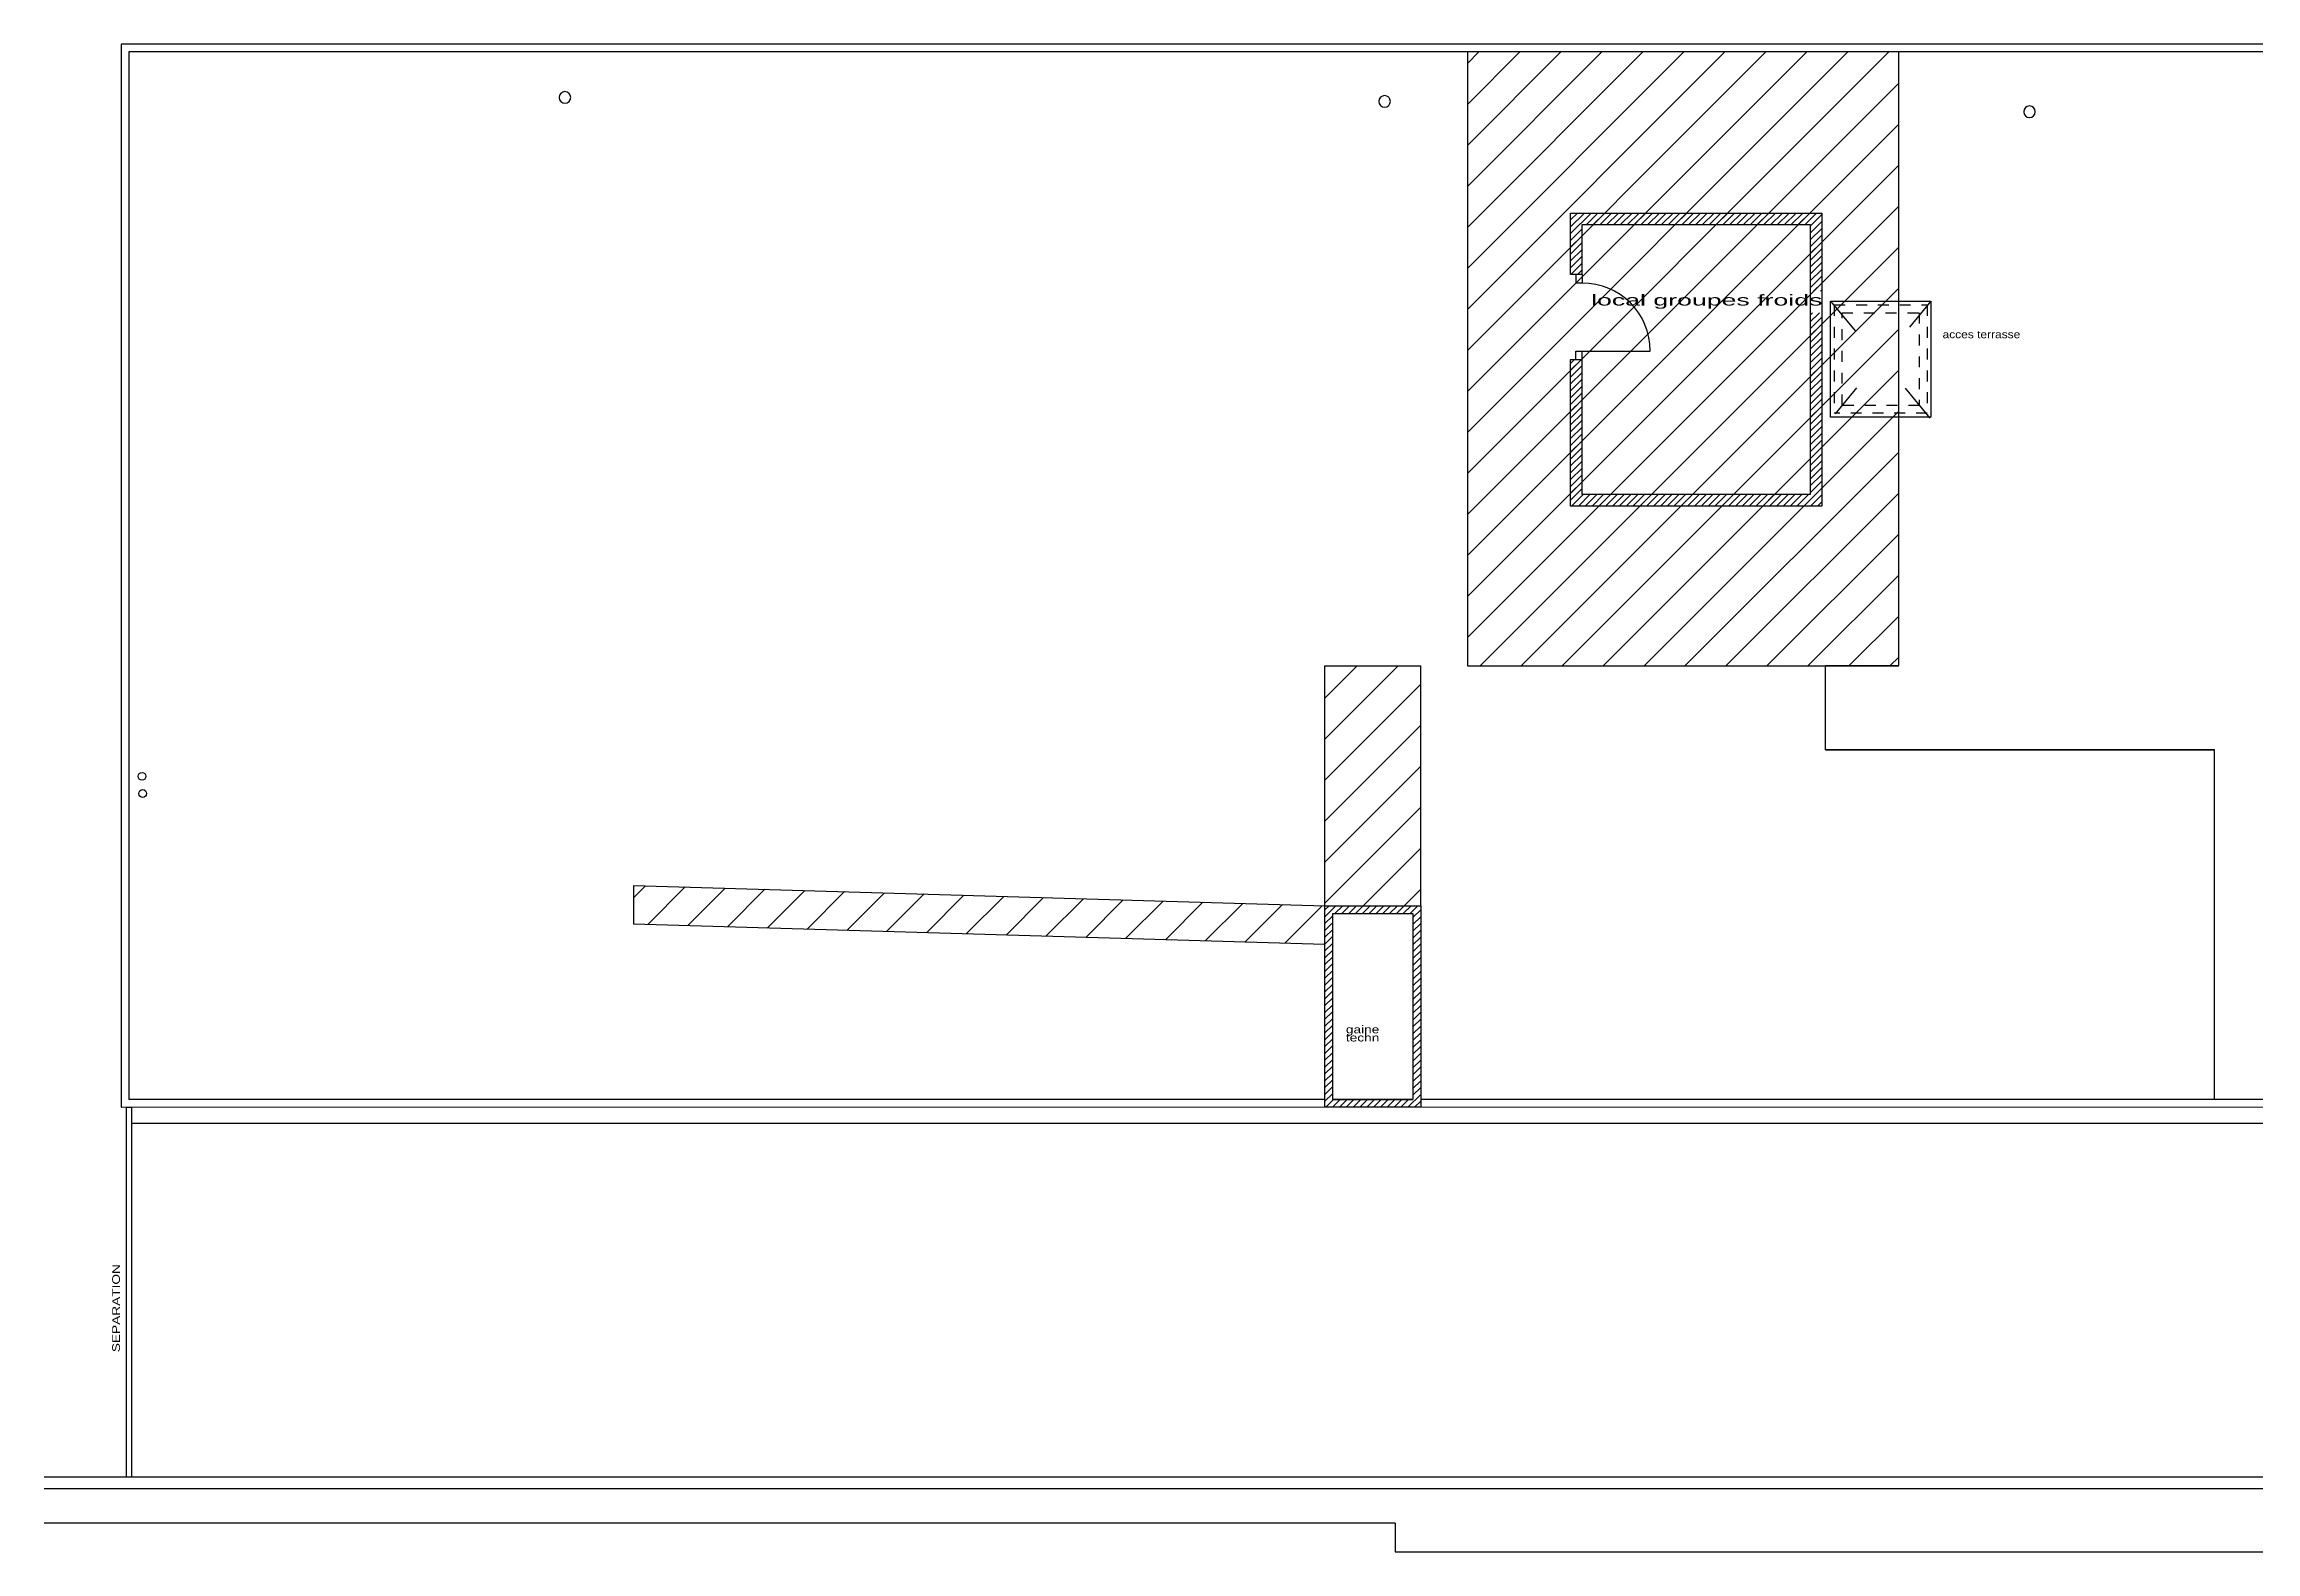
# Model space of a CAD drawing. Extents: x -18.1 to 35.5, y -11.5 to 10.1.
# Drawn here: x -18.14 to 10.48, y -11.54 to 7.95 of the extents above; entities that cross this region are included whole.
import ezdxf

# ---------------------------------------------------------------- set-up
doc = ezdxf.new("R2010")
doc.units = 0
doc.header["$MEASUREMENT"] = 0
doc.linetypes.add('_DASHED', pattern=[0.282222, 0.141111, -0.141111])
doc.linetypes.add('TRAIT_PLEIN', pattern=[0])
doc.layers.get('DEFPOINTS').update_dxf_attribs({"linetype": 'CONTINUOUS'})
for name, color, linetype in [('CLOIS', 2, 'TRAIT_PLEIN'), ('HACHCLOIS', 2, 'TRAIT_PLEIN'), ('HACHMURS', 7, 'CONTINUOUS'), ('MUR', 7, 'TRAIT_PLEIN'), ('MURS', 7, 'CONTINUOUS'), ('PORTE', 3, 'CONTINUOUS'), ('TEXTES', 6, 'TRAIT_PLEIN'), ('VITRE', 1, 'TRAIT_PLEIN')]:
    doc.layers.add(name, color=color, linetype=linetype)

msp = doc.modelspace()

# ---------------------------------------------------------------- hatches: boundary and pattern name
at = {"layer": 'HACHMURS'}
h = msp.add_hatch(dxfattribs=at)
h.set_pattern_fill('ANSI31', color=256, scale=3, style=0)
h.paths.add_polyline_path([(0.281, -0.086), (5.861, -0.086), (5.861, 7.854), (0.281, 7.854)])
h = msp.add_hatch(dxfattribs=at)
h.set_pattern_fill('ANSI31', color=256, scale=3, style=0)
h.paths.add_polyline_path([(-0.324, -3.189), (-0.324, -0.086), (-1.563, -0.086), (-1.563, -3.189)])
h = msp.add_hatch(dxfattribs=at)
h.set_pattern_fill('ANSI31', color=256, scale=3, style=0)
h.paths.add_polyline_path([(-1.563, -3.189), (-1.563, -3.689), (-10.509, -3.426), (-10.509, -2.926)])

# ---------------------------------------------------------------- linework, layer by layer
at = {"layer": 'CLOIS'}
for p, q in [((1.616, 5.771), (4.866, 5.771)), ((1.616, 4.976), (1.616, 5.771)), ((4.866, 5.771), (4.866, 1.981)), ((1.766, 5.621), (4.716, 5.621)), ((1.766, 4.976), (1.766, 5.621)), ((4.716, 5.621), (4.716, 2.131)), ((1.766, 4.976), (1.616, 4.976)), ((1.682, 4.976), (1.682, 4.866)), ((1.766, 4.866), (1.682, 4.866)), ((1.766, 4.976), (1.766, 4.866)), ((1.616, 1.981), (1.616, 3.876)), ((1.616, 3.876), (1.766, 3.876)), ((1.682, 3.876), (1.682, 3.985)), ((1.682, 3.985), (1.766, 3.985)), ((1.766, 3.876), (1.766, 3.985)), ((1.766, 2.131), (1.766, 3.876)), ((2.691, 2.131), (1.766, 2.131)), ((4.716, 2.131), (2.691, 2.131)), ((2.691, 1.981), (1.616, 1.981)), ((4.866, 1.981), (2.691, 1.981)), ((-1.563, -5.795), (-1.563, -3.189)), ((-1.563, -3.189), (-0.324, -3.189)), ((-1.463, -5.696), (-1.463, -3.289)), ((-1.463, -3.289), (-0.424, -3.289)), ((-0.424, -3.289), (-0.424, -5.696)), ((-0.324, -3.189), (-0.324, -5.794)), ((-1.463, -5.696), (-0.424, -5.696)), ((-17.004, -5.797), (-17.074, -5.797)), ((-17.074, -5.797), (-17.074, -10.574)), ((-17.004, -5.797), (-17.004, -10.574)), ((-0.324, -5.794), (-1.563, -5.795)), ((-17.074, -10.574), (-17.004, -10.574))]:
    msp.add_line(p, q, dxfattribs=at)
at = {"layer": 'DEFPOINTS'}
for p, q in [((5.861, -0.086), (5.861, 7.854)), ((4.916, -0.086), (5.861, -0.086)), ((5.861, -0.086), (4.916, -0.086)), ((9.946, -1.173), (4.916, -1.173))]:
    msp.add_line(p, q, dxfattribs=at)
at = {"layer": 'HACHCLOIS'}
for p, q in [((1.616, 5.77), (1.617, 5.771)), ((1.616, 5.682), (1.705, 5.771)), ((1.616, 5.593), (1.794, 5.771)), ((1.616, 5.505), (1.882, 5.771)), ((1.82, 5.621), (1.97, 5.771)), ((1.909, 5.621), (2.059, 5.771)), ((1.997, 5.621), (2.147, 5.771)), ((2.086, 5.621), (2.236, 5.771)), ((2.174, 5.621), (2.324, 5.771)), ((2.262, 5.621), (2.412, 5.771)), ((2.351, 5.621), (2.501, 5.771)), ((2.439, 5.621), (2.589, 5.771)), ((2.527, 5.621), (2.677, 5.771)), ((2.616, 5.621), (2.766, 5.771)), ((2.704, 5.621), (2.854, 5.771)), ((2.793, 5.621), (2.943, 5.771)), ((2.881, 5.621), (3.031, 5.771)), ((2.969, 5.621), (3.119, 5.771)), ((3.058, 5.621), (3.208, 5.771)), ((3.146, 5.621), (3.296, 5.771)), ((3.235, 5.621), (3.385, 5.771)), ((3.323, 5.621), (3.473, 5.771)), ((3.411, 5.621), (3.561, 5.771)), ((3.5, 5.621), (3.65, 5.771)), ((3.588, 5.621), (3.738, 5.771)), ((3.676, 5.621), (3.826, 5.771)), ((3.765, 5.621), (3.915, 5.771)), ((3.853, 5.621), (4.003, 5.771)), ((3.942, 5.621), (4.092, 5.771)), ((4.03, 5.621), (4.18, 5.771)), ((4.118, 5.621), (4.268, 5.771)), ((4.207, 5.621), (4.357, 5.771)), ((4.295, 5.621), (4.445, 5.771)), ((4.384, 5.621), (4.534, 5.771)), ((4.472, 5.621), (4.622, 5.771)), ((4.56, 5.621), (4.71, 5.771)), ((4.649, 5.621), (4.799, 5.771)), ((4.716, 5.6), (4.866, 5.75)), ((1.616, 5.416), (1.766, 5.566)), ((1.616, 5.328), (1.766, 5.478)), ((4.716, 5.511), (4.866, 5.661)), ((4.716, 5.423), (4.866, 5.573)), ((4.716, 5.334), (4.866, 5.484)), ((1.616, 5.24), (1.766, 5.39)), ((1.616, 5.151), (1.766, 5.301)), ((1.616, 5.063), (1.766, 5.213)), ((4.716, 5.246), (4.866, 5.396)), ((4.716, 5.158), (4.866, 5.308)), ((4.716, 5.069), (4.866, 5.219)), ((1.617, 4.976), (1.766, 5.124)), ((1.706, 4.976), (1.766, 5.036)), ((4.716, 4.981), (4.866, 5.131)), ((4.716, 4.892), (4.866, 5.042)), ((4.716, 4.804), (4.866, 4.954)), ((4.761, 4.761), (4.866, 4.866)), ((4.85, 4.761), (4.866, 4.777)), ((4.716, 4.451), (4.746, 4.481)), ((4.716, 4.362), (4.835, 4.481)), ((4.716, 4.274), (4.866, 4.424)), ((4.716, 4.185), (4.866, 4.335)), ((4.716, 4.097), (4.866, 4.247)), ((4.716, 4.009), (4.866, 4.159)), ((4.716, 3.92), (4.866, 4.07)), ((1.616, 3.825), (1.666, 3.876)), ((1.616, 3.737), (1.755, 3.876)), ((1.616, 3.649), (1.766, 3.799)), ((4.716, 3.832), (4.866, 3.982)), ((4.716, 3.743), (4.866, 3.893)), ((4.716, 3.655), (4.866, 3.805)), ((1.616, 3.56), (1.766, 3.71)), ((1.616, 3.472), (1.766, 3.622)), ((1.616, 3.383), (1.766, 3.533)), ((1.616, 3.295), (1.766, 3.445)), ((4.716, 3.567), (4.866, 3.717)), ((4.716, 3.478), (4.866, 3.628)), ((4.716, 3.39), (4.866, 3.54)), ((4.716, 3.301), (4.866, 3.451)), ((1.616, 3.207), (1.766, 3.357)), ((1.616, 3.118), (1.766, 3.268)), ((1.616, 3.03), (1.766, 3.18)), ((4.716, 3.213), (4.866, 3.363)), ((4.716, 3.125), (4.866, 3.275)), ((4.716, 3.036), (4.866, 3.186)), ((1.616, 2.941), (1.766, 3.091)), ((1.616, 2.853), (1.766, 3.003)), ((1.616, 2.765), (1.766, 2.915)), ((4.716, 2.948), (4.866, 3.098)), ((4.716, 2.86), (4.866, 3.01)), ((4.716, 2.771), (4.866, 2.921)), ((1.616, 2.676), (1.766, 2.826)), ((1.616, 2.588), (1.766, 2.738)), ((1.616, 2.5), (1.766, 2.65)), ((4.716, 2.683), (4.866, 2.833)), ((4.716, 2.594), (4.866, 2.744)), ((4.716, 2.506), (4.866, 2.656)), ((1.616, 2.411), (1.766, 2.561)), ((1.616, 2.323), (1.766, 2.473)), ((1.616, 2.234), (1.766, 2.384)), ((1.616, 2.146), (1.766, 2.296)), ((4.716, 2.418), (4.866, 2.568)), ((4.716, 2.329), (4.866, 2.479)), ((4.716, 2.241), (4.866, 2.391)), ((4.716, 2.152), (4.866, 2.302)), ((1.616, 2.058), (1.766, 2.208)), ((1.627, 1.981), (1.777, 2.131)), ((1.716, 1.981), (1.866, 2.131)), ((1.804, 1.981), (1.954, 2.131)), ((1.893, 1.981), (2.043, 2.131)), ((1.981, 1.981), (2.131, 2.131)), ((2.069, 1.981), (2.219, 2.131)), ((2.158, 1.981), (2.308, 2.131)), ((2.246, 1.981), (2.396, 2.131)), ((2.335, 1.981), (2.485, 2.131)), ((2.423, 1.981), (2.573, 2.131)), ((2.511, 1.981), (2.661, 2.131)), ((2.6, 1.981), (2.75, 2.131)), ((2.688, 1.981), (2.838, 2.131)), ((2.777, 1.981), (2.927, 2.131)), ((2.865, 1.981), (3.015, 2.131)), ((2.953, 1.981), (3.103, 2.131)), ((3.042, 1.981), (3.192, 2.131)), ((3.13, 1.981), (3.28, 2.131)), ((3.218, 1.981), (3.368, 2.131)), ((3.307, 1.981), (3.457, 2.131)), ((3.395, 1.981), (3.545, 2.131)), ((3.484, 1.981), (3.634, 2.131)), ((3.572, 1.981), (3.722, 2.131)), ((3.66, 1.981), (3.81, 2.131)), ((3.749, 1.981), (3.899, 2.131)), ((3.837, 1.981), (3.987, 2.131)), ((3.926, 1.981), (4.076, 2.131)), ((4.014, 1.981), (4.164, 2.131)), ((4.102, 1.981), (4.252, 2.131)), ((4.191, 1.981), (4.341, 2.131)), ((4.279, 1.981), (4.429, 2.131)), ((4.368, 1.981), (4.518, 2.131)), ((4.456, 1.981), (4.606, 2.131)), ((4.544, 1.981), (4.694, 2.131)), ((4.633, 1.981), (4.866, 2.214)), ((4.721, 1.981), (4.866, 2.126)), ((4.809, 1.981), (4.866, 2.037)), ((-1.563, -3.242), (-1.51, -3.189)), ((-1.563, -3.33), (-1.421, -3.189)), ((-1.563, -3.419), (-1.463, -3.319)), ((-1.563, -3.507), (-1.463, -3.407)), ((-1.433, -3.289), (-1.333, -3.189)), ((-1.344, -3.289), (-1.244, -3.189)), ((-1.256, -3.289), (-1.156, -3.189)), ((-1.168, -3.289), (-1.068, -3.189)), ((-1.079, -3.289), (-0.979, -3.189)), ((-0.991, -3.289), (-0.891, -3.189)), ((-0.902, -3.289), (-0.802, -3.189)), ((-0.814, -3.289), (-0.714, -3.189)), ((-0.726, -3.289), (-0.626, -3.189)), ((-0.637, -3.289), (-0.537, -3.189)), ((-0.549, -3.289), (-0.449, -3.189)), ((-0.461, -3.289), (-0.361, -3.189)), ((-0.424, -3.341), (-0.324, -3.241)), ((-0.424, -3.43), (-0.324, -3.33)), ((-0.424, -3.518), (-0.324, -3.418)), ((-1.563, -3.596), (-1.463, -3.496)), ((-1.563, -3.684), (-1.463, -3.584)), ((-1.563, -3.772), (-1.463, -3.672)), ((-0.424, -3.606), (-0.324, -3.506)), ((-0.424, -3.695), (-0.324, -3.595)), ((-0.424, -3.783), (-0.324, -3.683)), ((-1.563, -3.861), (-1.463, -3.761)), ((-1.563, -3.949), (-1.463, -3.849)), ((-1.563, -4.037), (-1.463, -3.937)), ((-0.424, -3.871), (-0.324, -3.771)), ((-0.424, -3.96), (-0.324, -3.86)), ((-0.424, -4.048), (-0.324, -3.948)), ((-1.563, -4.126), (-1.463, -4.026)), ((-1.563, -4.214), (-1.463, -4.114)), ((-1.563, -4.303), (-1.463, -4.203)), ((-1.563, -4.391), (-1.463, -4.291)), ((-0.424, -4.137), (-0.324, -4.037)), ((-0.424, -4.225), (-0.324, -4.125)), ((-0.424, -4.313), (-0.324, -4.213)), ((-1.563, -4.479), (-1.463, -4.379)), ((-1.563, -4.568), (-1.463, -4.468)), ((-1.563, -4.656), (-1.463, -4.556)), ((-0.424, -4.402), (-0.324, -4.302)), ((-0.424, -4.49), (-0.324, -4.39)), ((-0.424, -4.579), (-0.324, -4.479)), ((-0.424, -4.667), (-0.324, -4.567)), ((-1.563, -4.745), (-1.463, -4.645)), ((-1.563, -4.833), (-1.463, -4.733)), ((-1.563, -4.921), (-1.463, -4.821)), ((-0.424, -4.755), (-0.324, -4.655)), ((-0.424, -4.844), (-0.324, -4.744)), ((-0.424, -4.932), (-0.324, -4.832)), ((-1.563, -5.01), (-1.463, -4.91)), ((-1.563, -5.098), (-1.463, -4.998)), ((-1.563, -5.187), (-1.463, -5.087)), ((-0.424, -5.021), (-0.324, -4.921)), ((-0.424, -5.109), (-0.324, -5.009)), ((-0.424, -5.197), (-0.324, -5.097)), ((-1.563, -5.275), (-1.463, -5.175)), ((-1.563, -5.363), (-1.463, -5.263)), ((-1.563, -5.452), (-1.463, -5.352)), ((-0.424, -5.286), (-0.324, -5.186)), ((-0.424, -5.374), (-0.324, -5.274)), ((-0.424, -5.462), (-0.324, -5.362)), ((-1.563, -5.54), (-1.463, -5.44)), ((-1.563, -5.628), (-1.463, -5.528)), ((-1.563, -5.717), (-1.463, -5.617)), ((-1.552, -5.795), (-1.453, -5.696)), ((-1.464, -5.795), (-1.365, -5.696)), ((-1.375, -5.795), (-1.277, -5.696)), ((-1.287, -5.795), (-1.188, -5.696)), ((-1.198, -5.795), (-1.1, -5.696)), ((-1.11, -5.795), (-1.011, -5.696)), ((-1.022, -5.795), (-0.923, -5.696)), ((-0.933, -5.795), (-0.835, -5.696)), ((-0.845, -5.795), (-0.746, -5.696)), ((-0.756, -5.795), (-0.658, -5.696)), ((-0.668, -5.795), (-0.569, -5.696)), ((-0.58, -5.795), (-0.481, -5.696)), ((-0.491, -5.795), (-0.324, -5.628)), ((-0.424, -5.551), (-0.324, -5.451)), ((-0.424, -5.639), (-0.324, -5.539)), ((-0.403, -5.795), (-0.324, -5.716))]:
    msp.add_line(p, q, dxfattribs=at)
at = {"layer": 'MUR'}
for p, q in [((12.506, 7.954), (-17.139, 7.954)), ((-17.139, 7.954), (-17.139, -5.696)), ((12.506, 7.854), (-17.039, 7.854)), ((-17.039, 7.854), (-17.039, -5.696)), ((4.978, 3.132), (4.978, 4.632)), ((4.978, 4.632), (6.278, 4.632)), ((6.278, 4.632), (6.278, 3.132)), ((6.278, 3.132), (4.978, 3.132)), ((-17.139, -5.696), (-17.139, -5.796)), ((-17.139, -5.696), (-17.139, -5.696)), ((-1.563, -5.696), (-17.039, -5.696)), ((-0.424, -5.696), (-1.463, -5.696)), ((12.576, -5.693), (-0.324, -5.696)), ((12.676, -5.793), (-17.139, -5.796)), ((-17.004, -6), (12.31, -6)), ((-18.135, -10.574), (12.507, -10.574)), ((-18.135, -10.724), (12.576, -10.724)), ((-0.654, -11.174), (-18.135, -11.174)), ((-0.654, -11.174), (-0.654, -11.544)), ((-0.654, -11.544), (12.507, -11.544))]:
    msp.add_line(p, q, dxfattribs=at)
for centre, major_axis, start_param, end_param in [((-11.397, 7.266), (0.053, 0.053), 0.785398, 7.068583), ((-0.791, 7.215), (0.053, 0.053), 0.785398, 7.068583), ((7.554, 7.081), (0.053, 0.053), 0.785398, 7.068583), ((-16.87, -1.514), (-0.0354, 0.0354), -0.785398, 5.497787), ((-16.861, -1.737), (-0.0354, 0.0354), -0.785398, 5.497787)]:
    msp.add_ellipse(centre, major_axis=major_axis, ratio=1, start_param=start_param, end_param=end_param, dxfattribs=at)
at = {"layer": 'MURS'}
for p, q in [((0.281, 7.854), (0.281, -0.086)), ((5.861, -0.086), (5.861, 7.854)), ((-1.563, -3.189), (-1.563, -0.086)), ((-1.563, -0.086), (-0.324, -0.086)), ((-0.324, -3.189), (-0.324, -0.086)), ((0.281, -0.086), (5.861, -0.086)), ((4.916, -1.173), (4.916, -0.086)), ((4.916, -1.173), (9.946, -1.173)), ((9.946, -5.693), (9.946, -1.173)), ((-10.509, -2.926), (-1.563, -3.189)), ((-10.509, -2.926), (-10.509, -3.426)), ((-1.563, -3.689), (-10.509, -3.426))]:
    msp.add_line(p, q, dxfattribs=at)
at = {"layer": 'PORTE'}
msp.add_line((1.766, 3.985), (2.647, 3.985), dxfattribs=at)
msp.add_ellipse((1.766, 3.985), major_axis=(-0.623, 0.623), ratio=1, start_param=3.926991, end_param=5.497787, dxfattribs=at)
at = {"layer": 'VITRE'}
for p, q in [((4.978, 4.632), (5.298, 4.248)), ((6.278, 4.632), (5.999, 4.297)), ((5.317, 3.509), (5.038, 3.174)), ((5.943, 3.504), (6.263, 3.12))]:
    msp.add_line(p, q, dxfattribs=at)
at = {"layer": 'VITRE', "linetype": '_DASHED'}
for p, q in [((5.028, 4.582), (6.228, 4.582)), ((5.028, 4.582), (5.028, 3.182)), ((6.228, 4.582), (6.228, 3.182)), ((5.128, 4.482), (6.128, 4.482)), ((5.128, 3.282), (5.128, 4.482)), ((6.128, 4.482), (6.128, 3.282)), ((6.228, 3.182), (5.028, 3.182)), ((6.128, 3.282), (5.128, 3.282))]:
    msp.add_line(p, q, dxfattribs=at)

# ---------------------------------------------------------------- texts
at = {"layer": 'TEXTES'}
for s, height, width, p in [('local groupes froids ', 0.14, 1.843605, (1.881, 4.575)), ('acces terrasse          ', 0.1, 1.15675, (6.429, 4.152)), ('techn', 0.1, 1.322, (-1.292, -4.944)), ('gaine ', 0.1, 1.322, (-1.292, -4.838))]:
    msp.add_text(s, height=height, dxfattribs=dict(at, width=width)).set_placement(p)
at = {"layer": 'TEXTES', "width": 1.322}
msp.add_text('SEPARATION', height=0.1, rotation=90, dxfattribs=at).set_placement((-17.156, -8.963))

doc.saveas('drawing.dxf')
